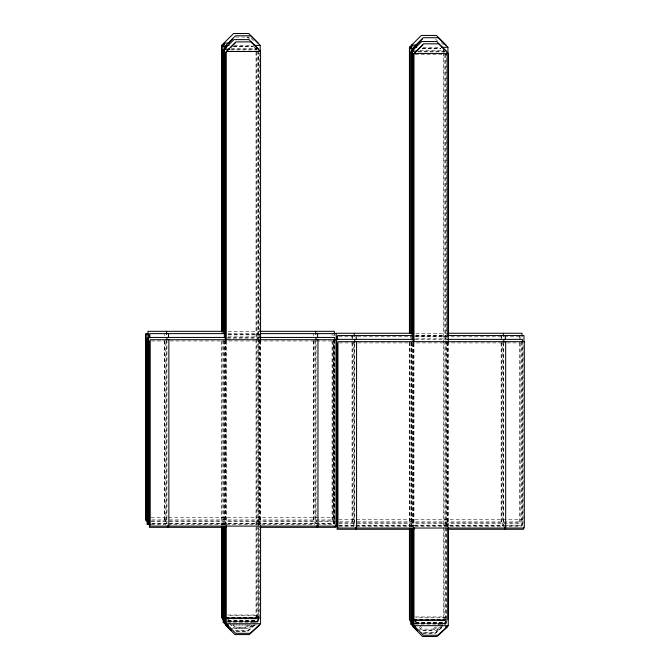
<?xml version="1.0" encoding="UTF-8"?>
<svg xmlns="http://www.w3.org/2000/svg" width="670" height="670" viewBox="0 0 670 670"><rect width="100%" height="100%" fill="white"/><g stroke="black" fill="none" stroke-linecap="round" stroke-linejoin="round"><path stroke-width="0.5" stroke-dasharray="3.35 2.51" d="M250.848 622.187L258.302 615.345L228.168 615.345M247.825 625.077L245.58 627.128L231.167 627.128M250.806 622.338L256.024 617.539L256.024 339.271M249.667 624.783L245.932 628.209L231.519 628.209M252.649 622.045L256.375 618.628L256.375 47.428M260.22 617.623L249.776 627.212L235.354 627.212L233.185 624.993M252.691 625.026L248.964 628.452L234.542 628.452L229.467 623.284M255.672 622.288L259.399 618.862L259.399 528.898M253.813 625.01L247.85 630.487L233.428 630.487M256.803 622.271L258.293 620.906L258.302 52.52M254.491 624.884L247.037 631.726L233.646 631.726M254.91 624.884L248.193 631.039L233.78 631.039M433.297 629.063L446.019 617.279L415.886 617.279M436.631 627.413L433.649 630.152L419.236 630.152M439.62 624.666L444.093 620.562L444.093 527.457M447.929 619.557L437.493 629.147L418.884 629.063M446.019 527.315L446.002 622.84L435.567 632.43L421.145 632.43M441.463 627.505L434.746 633.669L421.363 633.669M441.882 627.505L435.91 632.982L421.497 632.982M444.863 624.767L446.354 623.393L446.354 340.938M235.723 37.018L249.793 37.018M234.198 45.3L251.903 45.384M233.512 46.389L253.26 46.389M233.42 46.624L253.168 46.624M422.954 47.243L439.62 47.319M422.267 48.324L440.977 48.324M422.175 48.567L440.885 48.567M231.276 48.667L256.208 48.667M231.619 49.22L256.56 49.22M230.455 49.907L257.473 49.907M420.023 50.602L443.925 50.602M418.298 51.154L444.277 51.154M418.172 51.841L445.19 51.841L445.19 339.531M415.241 54.672L446.413 54.672M228.127 331.332L259.399 331.332M415.835 333.266L446.078 333.266M227.934 333.526L259.231 333.61M228.286 334.615L259.558 334.615M228.177 334.849L259.458 334.849M333.409 335.469L335.477 335.469M415.643 335.469L445.885 335.469M415.668 335.544L445.902 335.544M414.956 336.549L446.237 336.549M338.853 336.792L353.35 336.792M357.504 336.792L411.723 336.792M415.894 336.792L502.433 336.792M504.518 336.792L521.084 336.792M228.11 336.893L259.391 336.893M227.415 337.446L259.734 337.446M227.297 338.132L259.617 338.132M415.827 338.827L446.061 338.827M415.132 339.38L446.413 339.38M151.479 340.963L168.044 340.963M170.13 340.963L334.74 340.963M339.188 342.898L353.685 342.898M357.839 342.898L504.853 342.898M506.922 342.898L521.419 342.898M151.077 517.701L334.338 517.701M338.794 519.644L522.056 519.644M151.906 519.903L335.218 519.979M151.219 520.984L332.412 520.984L332.412 340.854M151.144 521.218L167.709 521.218M169.795 521.218L316.801 521.218M318.87 521.218L335.444 521.218M335.477 521.838L333.409 521.838L333.409 340.67M339.623 521.838L522.935 521.922M338.936 522.918L520.129 522.918L520.129 342.797M338.853 523.161L355.418 523.161M357.504 523.161L523.153 523.161L523.153 343.032M152.098 523.262L334.33 523.262L334.338 340.703M151.412 523.814L334.673 523.814L334.673 339.522M151.286 524.501L165.783 524.501L165.783 339.171M167.869 524.501L314.875 524.501L314.875 339.171M316.944 524.501L333.518 524.501L333.518 339.171M338.777 525.196L522.047 525.196L522.047 342.99M339.129 525.749L354.656 525.749L354.656 343.551M355.703 525.749L503.756 525.749L503.756 343.551M504.786 525.749L522.391 525.749L522.391 343.551M339.003 526.436L521.226 526.436L521.226 341.114M227.666 614.993L257.799 614.993M415.375 616.928L445.517 616.928M225.422 617.271L259.717 617.271M227.968 617.539L256.024 617.539M225.924 617.623L259.181 617.623M227.817 618.276L255.873 618.276M225.648 618.51L258.896 618.51M228.319 618.628L256.375 618.628M226.15 618.862L259.399 618.862M413.139 619.214L446.387 619.214M415.685 619.482L443.741 619.482L443.741 527.424M413.641 619.557L446.89 619.557M415.534 620.211L443.59 620.211M413.357 620.454L446.614 620.454M227.649 620.554L257.791 620.554M414.998 620.562L444.093 620.562M228.152 620.906L258.293 620.906M412.821 620.805L447.116 620.805L436.673 630.386L422.259 630.386L419.353 627.438M228.001 621.107L258.134 621.107M225.388 621.458L258.637 621.458L258.637 338.995M227.875 621.794L256.97 621.794M227.339 622.145L257.473 622.145L257.473 525.9M415.366 622.489L445.5 622.489M415.869 622.84L446.002 622.84M415.71 623.041L445.852 623.041M413.097 623.393L446.354 623.393M415.593 623.728L444.687 623.728M415.057 624.08L445.19 624.08L445.19 340.578M233.445 624.926L247.858 624.926M230.639 624.976L256.618 624.976M441.203 42.654L444.16 45.61M435.609 39.111L437.828 41.331M443.021 50.242L444.495 51.724M251.275 38.5L253.486 40.711M247.9 37.177L249.374 38.651M246.769 36.783L248.252 38.257M253.821 46.825L256.778 49.781M415.35 620.973L418.984 624.658M415.09 621.04L418.716 624.725M419.445 625.462L423.072 629.147M227.641 619.03L230.539 621.978M228.102 619.834L230.279 622.045M520.129 336.549L520.129 338.635M519.778 335.469L519.778 338.593M519.778 342.755L519.778 521.838M503.405 342.99L503.405 525.196M502.592 341.114L502.592 526.436M501.495 336.549L501.495 338.635M501.495 342.797L501.495 522.918M501.143 335.469L501.143 338.593M501.143 342.755L501.143 521.838M448.264 342.169L448.264 526.293M447.929 342.337L447.929 526.452M447.451 342.362L447.451 526.486M447.116 336.248L447.116 338.342M447.116 342.529L447.116 526.645M446.354 52.201L446.354 339.891M446.019 54.463L446.002 526.595M444.093 54.597L444.093 526.411M443.741 48.29L443.741 51.431M443.741 52.469L443.741 526.377M413.976 343.216L413.976 526.293M413.641 343.383L413.641 526.452M413.156 343.409L413.156 526.486M412.821 343.576L412.821 526.645M412.058 343.032L412.058 527.148M411.723 342.144L411.723 526.268M411.715 342.479L411.715 526.595M410.894 336.39L410.894 338.484M410.894 342.672L410.894 526.788M409.797 342.286L409.797 526.411M409.445 342.253L409.445 526.377M354.313 342.99L354.313 525.196M353.492 341.114L353.492 526.436M352.395 336.549L352.395 338.635M352.395 342.797L352.395 522.918M352.043 335.469L352.043 338.593M352.043 342.755L352.043 521.838M334.858 340.067L334.858 524.359M333.76 340.712L333.76 522.918M332.06 333.526L332.06 335.611M332.06 340.821L332.06 519.903M316.039 338.484L316.039 523.814M315.704 340.703L315.696 523.262M313.778 340.854L313.778 520.984M313.426 333.526L313.426 335.611M313.426 340.821L313.426 519.903M260.555 341.281L260.555 524.35M260.22 340.394L260.22 524.518M259.734 340.427L259.734 524.543M259.399 52.905L259.399 524.711M258.637 50.267L258.637 337.956M257.473 50.954L257.473 524.853M256.024 46.347L256.024 338.224M226.259 341.281L226.259 524.35M225.924 340.394L225.924 524.518M225.447 340.427L225.447 524.543M225.112 340.586L225.112 524.711M224.341 341.089L224.341 525.213M223.998 340.536L224.006 525.372M223.185 340.728L223.185 524.853M222.08 340.352L222.08 525.514M221.737 341.365L221.737 525.481M166.939 339.522L166.939 523.814M166.604 340.703L166.595 523.262M164.678 340.854L164.678 520.984M164.334 333.526L164.334 335.611M164.334 340.821L164.334 519.903"/><path stroke-width="1" d="M221.737 331.943L221.737 45.3L233.612 33.5L248.696 33.5L258.302 43.106M222.08 331.985L222.08 46.389L224.299 44.17M225.924 48.525L225.924 45.384L235.53 35.778L250.614 35.778L260.22 45.384L260.22 51.665M229.542 42.193L232.498 39.237M224.341 337.956L224.341 49.22L233.947 39.614L249.031 39.614L258.637 49.22M226.259 340.234L226.259 51.498L235.865 41.892L250.948 41.892L260.555 51.498L260.555 340.234M229.14 49.044L225.447 52.737L225.447 340.427M230.614 47.562L235.053 43.131M409.445 332.839L409.445 47.243L421.329 35.435L436.413 35.435L446.019 45.041M409.797 332.873L409.797 48.324L412.753 45.367M413.641 50.459L413.641 47.319L423.247 37.721L438.331 37.721L447.929 47.319L447.929 336.055M422.427 38.961L412.821 48.567L412.821 51.699M412.377 50.367L410.894 51.841L410.894 333.258M412.058 339.891L412.058 51.154L421.665 41.548L436.748 41.548L446.354 51.154M413.976 342.169L413.976 53.432L423.582 43.826L438.666 43.826L448.264 53.432L448.264 342.169M415.375 52.461L413.156 54.672L413.156 342.362M417.594 50.242L422.762 45.074M260.555 525.397L260.555 623.736L250.111 633.318L235.689 633.318L226.259 623.736L226.259 525.397M259.734 624.976L249.299 634.565L234.877 634.565L225.447 624.976L225.447 526.637M448.264 527.34L448.264 625.671L437.828 635.26L423.406 635.26L413.976 625.671L413.976 527.34M229.207 43.106L224.006 43.106L223.998 332.169M416.924 45.041L411.723 45.041L411.723 333.777M221.737 45.3L223.814 45.3M225.924 45.384L229.04 45.384M253.98 45.384L260.22 45.384M222.08 46.389L224.165 46.389M409.445 47.243L411.522 47.243M413.641 47.319L416.757 47.319M441.697 47.319L447.929 47.319M409.797 48.324L411.874 48.324M224.341 49.22L229.542 49.22M412.058 51.154L417.259 51.154M226.259 51.498L260.555 51.498M413.976 53.432L448.264 53.432M224.994 331.332L147.97 331.332L147.961 523.262M260.446 331.332L334.338 331.332L334.338 334.456M335.687 333.266L412.712 333.266M448.163 333.266L522.056 333.266L522.056 336.39M148.799 333.526L145.692 333.526L145.692 519.903M224.827 333.61L149.887 333.61L149.887 337.772M260.278 333.61L336.256 333.61L336.256 339.858M148.112 334.615L146.043 334.615L146.043 520.984L148.112 520.984M412.544 335.544L337.605 335.544L337.605 339.715M447.987 335.544L523.974 335.544L523.974 341.792M225.329 337.446L148.305 337.446L148.305 523.814M260.781 337.446L334.673 337.446L334.673 339.522M414.085 339.38L336.022 339.38L336.022 525.749M447.451 339.38L522.391 339.38L522.391 342.504M150.248 524.501L147.14 524.501L147.14 338.132M334.858 526.436L336.926 526.436M226.427 527.332L149.402 527.332L149.402 340.963M259.793 527.332L335.779 527.332L335.779 525.255M414.144 529.275L337.119 529.275L337.119 342.898M447.51 529.275L523.488 529.275L523.488 527.19M223.185 526.947L223.185 622.145L225.262 622.145M412.058 529.241L412.058 623.393L414.135 623.393M226.259 623.736L260.555 623.736M410.894 528.881L410.894 624.08L412.98 624.08M225.447 624.976L228.562 624.976M413.976 625.671L448.264 625.671M413.156 528.58L413.156 626.911L415.241 626.911M445.374 626.911L447.451 626.911L437.007 636.5L422.594 636.5L413.156 626.911M411.246 622.036L409.797 620.562L409.797 528.504M413.892 625.051L411.715 622.84L411.715 528.689M412.058 623.393L413.516 624.867M410.894 624.08L417.427 630.721M223.537 620.102L222.08 618.628L222.08 526.561M225.447 622.38L223.998 620.906L223.998 526.754M225.798 622.933L224.341 621.458L224.341 527.307M223.185 622.145L231.167 630.252M505.666 341.658L505.666 528.035M505.331 335.544L505.331 339.715M504.853 527.19L504.853 529.275M503.756 339.38L503.756 342.504M503.421 333.266L503.421 336.39M447.929 528.546L447.929 619.557M411.723 529.409L411.723 617.279M411.715 50.602L411.715 333.057M409.445 528.471L409.445 619.482M356.574 341.658L356.574 528.035M356.239 335.544L356.239 339.715M355.753 527.19L355.753 529.275M354.656 339.38L354.656 342.504M354.321 333.266L354.321 336.39M336.784 336.792L336.784 339.916M317.957 339.724L317.957 526.092M317.622 333.61L317.622 337.772M317.136 525.255L317.136 527.332M316.039 337.446L316.039 339.522M315.704 331.332L315.704 334.456M225.112 46.624L225.112 49.764M223.185 49.907L223.185 332.362M221.737 526.528L221.737 617.539M168.857 339.724L168.857 526.092M168.522 333.61L168.522 337.772M168.044 525.255L168.044 527.332M166.939 337.446L166.939 339.522M166.604 331.332L166.604 334.456M149.067 334.849L149.067 337.973M336.591 339.724L150.222 339.724L150.222 526.092L336.591 526.092L336.591 339.724M524.308 341.658L337.94 341.658L337.94 528.035L524.308 528.035L524.308 341.658"/></g></svg>
